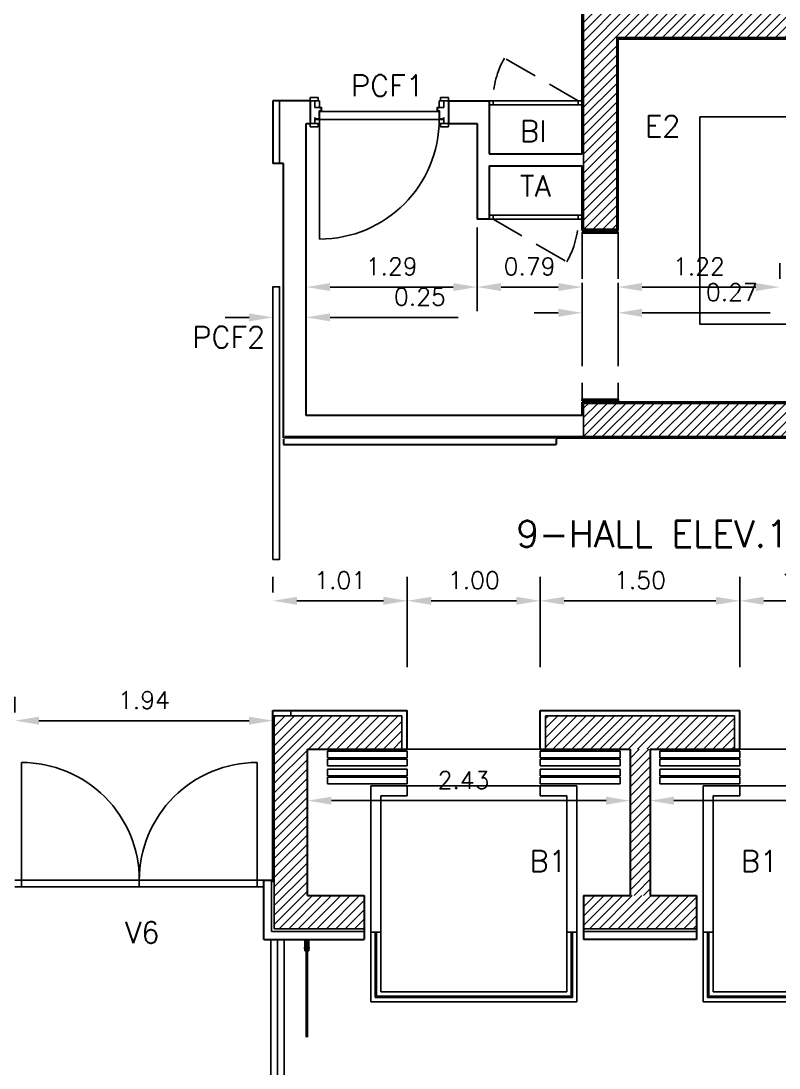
# Model space of a CAD drawing. Extents: x 19.8 to 90.6, y 5.5 to 74.
# Drawn here: x 71.85 to 77.55, y 50.92 to 58.79 of the extents above; entities that cross this region are included whole.
import ezdxf

# ---------------------------------------------------------------- set-up
doc = ezdxf.new("R2010")
doc.units = 0
doc.header["$MEASUREMENT"] = 0
for name, pattern in [('1st floor plan$0$Hidden', [0.375, 0.25, -0.125]), ('Default', [0]), ('Solid', [0])]:
    doc.linetypes.add(name, pattern=pattern)
doc.layers.get('DEFPOINTS').update_dxf_attribs({"linetype": 'Solid'})
for name, color, linetype in [('1st floor plan$0$1FIN', 15, 'Continuous'), ('1st floor plan$0$2FIN', 7, 'Continuous'), ('1st floor plan$0$ESTR', 92, 'Continuous'), ('1st floor plan$0$Hatch', 15, 'Continuous'), ('Dimensions (COTAS)', 212, 'Solid'), ('Text O', 212, 'Default'), ('VAO', 132, 'Default'), ('Xref_Plan', 7, 'Continuous')]:
    doc.layers.add(name, color=color, linetype=linetype)
doc.layers.add('1st floor plan$0$Partitions', color=7, linetype='Continuous', lineweight=30)
doc.styles.add('Simplex', font='SIMPLEX.SHX')
doc.dimstyles.get("Standard").update_dxf_attribs({"dimtxt": 0.13, "dimasz": 0.18, "dimexe": 0.18, "dimexo": 0.0625, "dimgap": 0.09, "dimtad": 1, "dimtih": 1, "dimtoh": 1, "dimzin": 0, "dimdsep": 46, "dimtxsty": 'Simplex', "dimcen": 0.09, "dimadec": 0, "dimazin": 0, "dimtfac": 1, "dimtofl": 0, "dimtmove": 0, "dimatfit": 3, "dimfxl": 1, "dimtolj": 1, "dimtzin": 0, "dimarcsym": 0})

# ---------------------------------------------------------------- blocks, each defined once
blk = doc.blocks.new('*D291')
at = {"layer": 'DEFPOINTS', "color": 0}
for p in [(77.2514, 54.4279), (78.2514, 54.4279), (78.2514, 54.4279)]:
    blk.add_point(p, dxfattribs=at)
at = {"layer": 'Dimensions (COTAS)', "color": 0, "lineweight": -2}
for p, q in [((77.2514, 54.4904), (77.2514, 54.6079)), ((78.2514, 54.4904), (78.2514, 54.6079)), ((77.4314, 54.4279), (78.0714, 54.4279))]:
    blk.add_line(p, q, dxfattribs=at)
at = {"layer": 'Dimensions (COTAS)', "color": 0}
for points in [[(77.4314, 54.4579), (77.4314, 54.3979), (77.2514, 54.4279)], [(78.0714, 54.4579), (78.0714, 54.3979), (78.2514, 54.4279)]]:
    blk.add_solid(points, dxfattribs=at)
at = {"layer": 'Dimensions (COTAS)', "color": 0, "insert": (77.7514, 54.5829), "char_height": 0.13, "attachment_point": 5, "style": 'Simplex'}
blk.add_mtext('\\A1;1.00', dxfattribs=at)
blk = doc.blocks.new('*D293')
at = {"layer": 'DEFPOINTS', "color": 0}
for p in [(75.7514, 54.4279), (77.2514, 54.4279), (77.2514, 54.4279)]:
    blk.add_point(p, dxfattribs=at)
at = {"layer": 'Dimensions (COTAS)', "color": 0, "lineweight": -2}
for p, q in [((75.7514, 54.4904), (75.7514, 54.6079)), ((77.2514, 54.4904), (77.2514, 54.6079)), ((75.9314, 54.4279), (77.0714, 54.4279))]:
    blk.add_line(p, q, dxfattribs=at)
at = {"layer": 'Dimensions (COTAS)', "color": 0}
for points in [[(75.9314, 54.4579), (75.9314, 54.3979), (75.7514, 54.4279)], [(77.0714, 54.4579), (77.0714, 54.3979), (77.2514, 54.4279)]]:
    blk.add_solid(points, dxfattribs=at)
at = {"layer": 'Dimensions (COTAS)', "color": 0, "insert": (76.5014, 54.5829), "char_height": 0.13, "attachment_point": 5, "style": 'Simplex'}
blk.add_mtext('\\A1;1.50', dxfattribs=at)
blk = doc.blocks.new('*D294')
at = {"layer": 'DEFPOINTS', "color": 0}
for p in [(78.9264, 52.9254), (76.5764, 52.7954), (78.9264, 52.7954)]:
    blk.add_point(p, dxfattribs=at)
at = {"layer": 'Dimensions (COTAS)', "color": 0, "lineweight": -2}
for p, q in [((76.5764, 52.8579), (76.5764, 53.1054)), ((78.9264, 52.8579), (78.9264, 53.1054)), ((76.7564, 52.9254), (78.7464, 52.9254))]:
    blk.add_line(p, q, dxfattribs=at)
at = {"layer": 'Dimensions (COTAS)', "color": 0}
for points in [[(76.7564, 52.9554), (76.7564, 52.8954), (76.5764, 52.9254)], [(78.7464, 52.9554), (78.7464, 52.8954), (78.9264, 52.9254)]]:
    blk.add_solid(points, dxfattribs=at)
at = {"layer": 'Dimensions (COTAS)', "color": 0, "insert": (77.7998, 53.0804), "char_height": 0.13, "attachment_point": 5, "style": 'Simplex'}
blk.add_mtext('\\A1;2.35', dxfattribs=at)
blk = doc.blocks.new('*D305')
at = {"layer": 'DEFPOINTS', "color": 0}
for p in [(71.8014, 53.5267), (71.8014, 53.5267), (73.7414, 53.5267)]:
    blk.add_point(p, dxfattribs=at)
at = {"layer": 'Dimensions (COTAS)', "color": 0, "lineweight": -2}
for p, q in [((71.8014, 53.5892), (71.8014, 53.7067)), ((73.5614, 53.5267), (71.9814, 53.5267)), ((73.7414, 53.4642), (73.7414, 53.3467))]:
    blk.add_line(p, q, dxfattribs=at)
at = {"layer": 'Dimensions (COTAS)', "color": 0}
for points in [[(71.9814, 53.5567), (71.9814, 53.4967), (71.8014, 53.5267)], [(73.5614, 53.5567), (73.5614, 53.4967), (73.7414, 53.5267)]]:
    blk.add_solid(points, dxfattribs=at)
at = {"layer": 'Dimensions (COTAS)', "color": 0, "insert": (72.7714, 53.6817), "char_height": 0.13, "attachment_point": 5, "style": 'Simplex'}
blk.add_mtext('\\A1;1.94', dxfattribs=at)
blk = doc.blocks.new('*D310')
at = {"layer": 'DEFPOINTS', "color": 0}
for p in [(73.7414, 54.4279), (74.7514, 54.4279), (74.7514, 54.4279)]:
    blk.add_point(p, dxfattribs=at)
at = {"layer": 'Dimensions (COTAS)', "color": 0, "lineweight": -2}
for p, q in [((73.7414, 54.4904), (73.7414, 54.6079)), ((74.7514, 54.4904), (74.7514, 54.6079)), ((73.9214, 54.4279), (74.5714, 54.4279))]:
    blk.add_line(p, q, dxfattribs=at)
at = {"layer": 'Dimensions (COTAS)', "color": 0}
for points in [[(73.9214, 54.4579), (73.9214, 54.3979), (73.7414, 54.4279)], [(74.5714, 54.4579), (74.5714, 54.3979), (74.7514, 54.4279)]]:
    blk.add_solid(points, dxfattribs=at)
at = {"layer": 'Dimensions (COTAS)', "color": 0, "insert": (74.2464, 54.5829), "char_height": 0.13, "attachment_point": 5, "style": 'Simplex'}
blk.add_mtext('\\A1;1.01', dxfattribs=at)
blk = doc.blocks.new('*D311')
at = {"layer": 'DEFPOINTS', "color": 0}
for p in [(76.4264, 52.9254), (74.0014, 52.7954), (76.4264, 52.7954)]:
    blk.add_point(p, dxfattribs=at)
at = {"layer": 'Dimensions (COTAS)', "color": 0, "lineweight": -2}
for p, q in [((74.0014, 52.8579), (74.0014, 53.1054)), ((76.4264, 52.8579), (76.4264, 53.1054)), ((74.1814, 52.9254), (76.2464, 52.9254))]:
    blk.add_line(p, q, dxfattribs=at)
at = {"layer": 'Dimensions (COTAS)', "color": 0}
for points in [[(74.1814, 52.9554), (74.1814, 52.8954), (74.0014, 52.9254)], [(76.2464, 52.9554), (76.2464, 52.8954), (76.4264, 52.9254)]]:
    blk.add_solid(points, dxfattribs=at)
at = {"layer": 'Dimensions (COTAS)', "color": 0, "insert": (75.1748, 53.0804), "char_height": 0.13, "attachment_point": 5, "style": 'Simplex'}
blk.add_mtext('\\A1;2.43', dxfattribs=at)
blk = doc.blocks.new('L')
at = {"color": 0}
blk.add_line((0, 0.15), (0, -0.5), dxfattribs=at)
blk = doc.blocks.new('*D312')
at = {"layer": 'DEFPOINTS', "color": 0}
for p in [(74.7514, 54.4279), (75.7514, 54.4279), (75.7514, 54.4279)]:
    blk.add_point(p, dxfattribs=at)
at = {"layer": 'Dimensions (COTAS)', "color": 0, "lineweight": -2}
for p, q in [((74.7514, 54.4904), (74.7514, 54.6079)), ((75.7514, 54.4904), (75.7514, 54.6079)), ((74.9314, 54.4279), (75.5714, 54.4279))]:
    blk.add_line(p, q, dxfattribs=at)
at = {"layer": 'Dimensions (COTAS)', "color": 0}
for points in [[(74.9314, 54.4579), (74.9314, 54.3979), (74.7514, 54.4279)], [(75.5714, 54.4579), (75.5714, 54.3979), (75.7514, 54.4279)]]:
    blk.add_solid(points, dxfattribs=at)
at = {"layer": 'Dimensions (COTAS)', "color": 0, "insert": (75.2514, 54.5829), "char_height": 0.13, "attachment_point": 5, "style": 'Simplex'}
blk.add_mtext('\\A1;1.00', dxfattribs=at)
blk = doc.blocks.new('*D362')
at = {"layer": 'DEFPOINTS', "color": 0}
for p in [(76.3364, 56.7865), (77.5514, 56.7865), (77.5514, 56.7865)]:
    blk.add_point(p, dxfattribs=at)
at = {"layer": 'Dimensions (COTAS)', "color": 0, "lineweight": -2}
for p, q in [((76.3364, 56.849), (76.3364, 56.9665)), ((77.5514, 56.849), (77.5514, 56.9665)), ((76.5164, 56.7865), (77.3714, 56.7865))]:
    blk.add_line(p, q, dxfattribs=at)
at = {"layer": 'Dimensions (COTAS)', "color": 0}
for points in [[(76.5164, 56.8165), (76.5164, 56.7565), (76.3364, 56.7865)], [(77.3714, 56.8165), (77.3714, 56.7565), (77.5514, 56.7865)]]:
    blk.add_solid(points, dxfattribs=at)
at = {"layer": 'Dimensions (COTAS)', "color": 0, "insert": (76.9439, 56.9415), "char_height": 0.13, "attachment_point": 5, "style": 'Simplex'}
blk.add_mtext('\\A1;1.22', dxfattribs=at)
blk = doc.blocks.new('*D364')
at = {"layer": 'DEFPOINTS', "color": 0}
for p in [(73.7414, 56.7891), (73.9914, 56.7865), (73.9914, 56.5586)]:
    blk.add_point(p, dxfattribs=at)
at = {"layer": 'Dimensions (COTAS)', "color": 0, "lineweight": -2}
for p, q in [((73.7414, 56.7266), (73.7414, 56.3786)), ((73.9914, 56.724), (73.9914, 56.3786)), ((73.5614, 56.5586), (73.3814, 56.5586)), ((74.1714, 56.5586), (75.1345, 56.5586))]:
    blk.add_line(p, q, dxfattribs=at)
at = {"layer": 'Dimensions (COTAS)', "color": 0}
for points in [[(73.5614, 56.5886), (73.5614, 56.5286), (73.7414, 56.5586)], [(74.1714, 56.5886), (74.1714, 56.5286), (73.9914, 56.5586)]]:
    blk.add_solid(points, dxfattribs=at)
at = {"layer": 'Dimensions (COTAS)', "color": 0, "insert": (74.8464, 56.7136), "char_height": 0.13, "attachment_point": 5, "style": 'Simplex'}
blk.add_mtext('\\A1;0.25', dxfattribs=at)
blk = doc.blocks.new('PCF90-17')
at = {"color": 0}
for p, q in [((0, 0.0019), (0, 0.9)), ((-0.01, 0.055), (-0.07, 0.055)), ((-0.07, 0.03), (-0.07, 0.055)), ((-0.07, 0.03), (-0.01, 0.03)), ((-0.035, 0.03), (-0.035, 0)), ((-0.001, 0), (-0.034, 0)), ((-0.01, 0.03), (-0.01, 0.055)), ((0, 0.03), (-0.01, 0.03)), ((0, 0.03), (0, 0)), ((0, 0), (0.9, 0)), ((0, 0), (0, -0.059)), ((0.9, 0.03), (0.91, 0.03)), ((0.9, 0.03), (0.9, 0)), ((0.9, 0), (0.9, -0.059)), ((0.901, 0), (0.934, 0)), ((0.91, 0.03), (0.91, 0.055)), ((0.91, 0.055), (0.97, 0.055)), ((0.97, 0.03), (0.91, 0.03)), ((0.935, 0.03), (0.935, 0)), ((0.97, 0.03), (0.97, 0.055)), ((-0.035, -0.001), (-0.035, -0.015)), ((-0.032, -0.004), (-0.032, -0.015)), ((-0.004, -0.003), (-0.031, -0.003)), ((-0.003, -0.004), (-0.003, -0.062)), ((0.011, -0.063), (-0.002, -0.063)), ((0.014, -0.06), (0.001, -0.06)), ((0.012, -0.064), (0.012, -0.086)), ((0.886, -0.06), (0.014, -0.06)), ((0.015, -0.061), (0.015, -0.089)), ((0.885, -0.061), (0.885, -0.089)), ((0.886, -0.06), (0.899, -0.06)), ((0.888, -0.064), (0.888, -0.086)), ((0.889, -0.063), (0.902, -0.063)), ((0.903, -0.004), (0.903, -0.062)), ((0.904, -0.003), (0.931, -0.003)), ((0.932, -0.004), (0.932, -0.015)), ((0.935, -0.001), (0.935, -0.015)), ((-0.07, -0.14), (-0.07, -0.165)), ((-0.07, -0.14), (-0.01, -0.14)), ((-0.035, -0.09), (0, -0.09)), ((-0.035, -0.09), (-0.035, -0.14)), ((-0.01, -0.14), (-0.01, -0.165)), ((0, -0.14), (-0.01, -0.14)), ((0.011, -0.087), (0, -0.087)), ((0.014, -0.09), (0, -0.09)), ((0, -0.09), (0, -0.14)), ((0.886, -0.09), (0.9, -0.09)), ((0.889, -0.087), (0.9, -0.087)), ((0.9, -0.09), (0.9, -0.14)), ((0.935, -0.09), (0.9, -0.09)), ((0.9, -0.14), (0.91, -0.14)), ((0.97, -0.14), (0.91, -0.14)), ((0.91, -0.14), (0.91, -0.165)), ((0.935, -0.09), (0.935, -0.14)), ((0.97, -0.14), (0.97, -0.165)), ((-0.01, -0.165), (-0.07, -0.165)), ((0.91, -0.165), (0.97, -0.165))]:
    blk.add_line(p, q, dxfattribs=at)
at = {"color": 0, "linetype": 'Default'}
for points in [[(0, -0.001, 0), (0, -0.0007, 0), (-0.0002, -0.0004, 0), (-0.0004, -0.0002, 0), (-0.0007, 0, 0), (-0.001, 0, 0)], [(0.901, 0, 0), (0.9007, 0, 0), (0.9004, -0.0002, 0), (0.9002, -0.0004, 0), (0.9, -0.0007, 0), (0.9, -0.001, 0)], [(-0.034, 0, 0), (-0.0343, 0, 0), (-0.0346, -0.0002, 0), (-0.0348, -0.0004, 0), (-0.035, -0.0007, 0), (-0.035, -0.001, 0)], [(-0.031, -0.003, 0), (-0.0313, -0.003, 0), (-0.0316, -0.0032, 0), (-0.0318, -0.0034, 0), (-0.032, -0.0037, 0), (-0.032, -0.004, 0)], [(-0.003, -0.004, 0), (-0.003, -0.0037, 0), (-0.0032, -0.0034, 0), (-0.0034, -0.0032, 0), (-0.0037, -0.003, 0), (-0.004, -0.003, 0)], [(-0.003, -0.062, 0), (-0.003, -0.0623, 0), (-0.0028, -0.0626, 0), (-0.0026, -0.0628, 0), (-0.0023, -0.063, 0), (-0.002, -0.063, 0)], [(0, -0.059, 0), (0, -0.0593, 0), (0.0002, -0.0596, 0), (0.0004, -0.0598, 0), (0.0007, -0.06, 0), (0.001, -0.06, 0)], [(0.012, -0.064, 0), (0.012, -0.0637, 0), (0.0118, -0.0634, 0), (0.0116, -0.0632, 0), (0.0113, -0.063, 0), (0.011, -0.063, 0)], [(0.015, -0.061, 0), (0.015, -0.0607, 0), (0.0148, -0.0604, 0), (0.0146, -0.0602, 0), (0.0143, -0.06, 0), (0.014, -0.06, 0)], [(0.886, -0.06, 0), (0.8857, -0.06, 0), (0.8854, -0.0602, 0), (0.8852, -0.0604, 0), (0.885, -0.0607, 0), (0.885, -0.061, 0)], [(0.889, -0.063, 0), (0.8887, -0.063, 0), (0.8884, -0.0632, 0), (0.8882, -0.0634, 0), (0.888, -0.0637, 0), (0.888, -0.064, 0)], [(0.899, -0.06, 0), (0.8993, -0.06, 0), (0.8996, -0.0598, 0), (0.8998, -0.0596, 0), (0.9, -0.0593, 0), (0.9, -0.059, 0)], [(0.902, -0.063, 0), (0.9023, -0.063, 0), (0.9026, -0.0628, 0), (0.9028, -0.0626, 0), (0.903, -0.0623, 0), (0.903, -0.062, 0)], [(0.904, -0.003, 0), (0.9037, -0.003, 0), (0.9034, -0.0032, 0), (0.9032, -0.0034, 0), (0.903, -0.0037, 0), (0.903, -0.004, 0)], [(0.932, -0.004, 0), (0.932, -0.0037, 0), (0.9318, -0.0034, 0), (0.9316, -0.0032, 0), (0.9313, -0.003, 0), (0.931, -0.003, 0)], [(0.935, -0.001, 0), (0.935, -0.0007, 0), (0.9348, -0.0004, 0), (0.9346, -0.0002, 0), (0.9343, 0, 0), (0.934, 0, 0)], [(0.011, -0.087, 0), (0.0113, -0.087, 0), (0.0116, -0.0868, 0), (0.0118, -0.0866, 0), (0.012, -0.0863, 0), (0.012, -0.086, 0)], [(0.014, -0.09, 0), (0.0143, -0.09, 0), (0.0146, -0.0898, 0), (0.0148, -0.0896, 0), (0.015, -0.0893, 0), (0.015, -0.089, 0)], [(0.014, -0.09, 0), (0.0143, -0.09, 0), (0.0146, -0.0898, 0), (0.0148, -0.0896, 0), (0.015, -0.0893, 0), (0.015, -0.089, 0)], [(0.885, -0.089, 0), (0.885, -0.0893, 0), (0.8852, -0.0896, 0), (0.8854, -0.0898, 0), (0.8857, -0.09, 0), (0.886, -0.09, 0)], [(0.885, -0.089, 0), (0.885, -0.0893, 0), (0.8852, -0.0896, 0), (0.8854, -0.0898, 0), (0.8857, -0.09, 0), (0.886, -0.09, 0)], [(0.888, -0.086, 0), (0.888, -0.0863, 0), (0.8882, -0.0866, 0), (0.8884, -0.0868, 0), (0.8887, -0.087, 0), (0.889, -0.087, 0)]]:
    blk.add_polyline3d(points, dxfattribs=at)
at = {"color": 0}
blk.add_arc((0, 0), 0.9, 360, 90, dxfattribs=at)
blk = doc.blocks.new('*D365')
at = {"layer": 'DEFPOINTS', "color": 0}
for p in [(75.2764, 57.2971), (73.9914, 56.7865), (75.2764, 56.7865)]:
    blk.add_point(p, dxfattribs=at)
at = {"layer": 'Dimensions (COTAS)', "color": 0, "lineweight": -2}
for p, q in [((75.2764, 57.2346), (75.2764, 56.6065)), ((73.9914, 56.849), (73.9914, 56.9665)), ((74.1714, 56.7865), (75.0964, 56.7865))]:
    blk.add_line(p, q, dxfattribs=at)
at = {"layer": 'Dimensions (COTAS)', "color": 0}
for points in [[(74.1714, 56.8165), (74.1714, 56.7565), (73.9914, 56.7865)], [(75.0964, 56.8165), (75.0964, 56.7565), (75.2764, 56.7865)]]:
    blk.add_solid(points, dxfattribs=at)
at = {"layer": 'Dimensions (COTAS)', "color": 0, "insert": (74.6339, 56.9415), "char_height": 0.13, "attachment_point": 5, "style": 'Simplex'}
blk.add_mtext('\\A1;1.29', dxfattribs=at)
blk = doc.blocks.new('*D366')
at = {"layer": 'DEFPOINTS', "color": 0}
for p in [(75.2764, 57.2971), (76.0664, 56.7865), (76.0664, 56.7865)]:
    blk.add_point(p, dxfattribs=at)
at = {"layer": 'Dimensions (COTAS)', "color": 0, "lineweight": -2}
for p, q in [((75.2764, 57.2346), (75.2764, 56.6065)), ((76.0664, 56.849), (76.0664, 56.9665)), ((75.4564, 56.7865), (75.8864, 56.7865))]:
    blk.add_line(p, q, dxfattribs=at)
at = {"layer": 'Dimensions (COTAS)', "color": 0}
for points in [[(75.4564, 56.8165), (75.4564, 56.7565), (75.2764, 56.7865)], [(75.8864, 56.8165), (75.8864, 56.7565), (76.0664, 56.7865)]]:
    blk.add_solid(points, dxfattribs=at)
at = {"layer": 'Dimensions (COTAS)', "color": 0, "insert": (75.6714, 56.9415), "char_height": 0.13, "attachment_point": 5, "style": 'Simplex'}
blk.add_mtext('\\A1;0.79', dxfattribs=at)
blk = doc.blocks.new('*D367')
at = {"layer": 'DEFPOINTS', "color": 0}
for p in [(76.0664, 56.7865), (76.3364, 56.7865), (76.3364, 56.5928)]:
    blk.add_point(p, dxfattribs=at)
at = {"layer": 'Dimensions (COTAS)', "color": 0, "lineweight": -2}
for p, q in [((76.0664, 56.724), (76.0664, 56.4128)), ((76.3364, 56.724), (76.3364, 56.4128)), ((75.8864, 56.5928), (75.7064, 56.5928)), ((76.5164, 56.5928), (77.4795, 56.5928))]:
    blk.add_line(p, q, dxfattribs=at)
at = {"layer": 'Dimensions (COTAS)', "color": 0}
for points in [[(75.8864, 56.6228), (75.8864, 56.5628), (76.0664, 56.5928)], [(76.5164, 56.6228), (76.5164, 56.5628), (76.3364, 56.5928)]]:
    blk.add_solid(points, dxfattribs=at)
at = {"layer": 'Dimensions (COTAS)', "color": 0, "insert": (77.1914, 56.7478), "char_height": 0.13, "attachment_point": 5, "style": 'Simplex'}
blk.add_mtext('\\A1;0.27', dxfattribs=at)
blk = doc.blocks.new('*X446')
at = {"color": 0}
for p, q in [((54.0546, -5.9809), (54.1529, -5.9809)), ((54.0046, -6.0309), (54.2029, -6.0309)), ((53.9046, -6.1309), (54.1168, -6.1309)), ((53.9546, -6.0809), (54.1668, -6.0809)), ((53.8546, -6.1809), (54.0668, -6.1809)), ((53.7546, -6.2809), (53.9668, -6.2809)), ((53.8046, -6.2309), (54.0168, -6.2309)), ((53.7046, -6.3309), (53.9168, -6.3309)), ((53.6046, -6.4309), (53.8168, -6.4309)), ((53.6546, -6.3809), (53.8668, -6.3809)), ((53.5046, -6.5309), (53.7168, -6.5309)), ((53.5546, -6.4809), (53.7668, -6.4809)), ((53.4546, -6.5809), (53.6668, -6.5809)), ((53.3546, -6.6809), (53.5668, -6.6809)), ((53.4046, -6.6309), (53.6168, -6.6309)), ((53.3473, -6.7309), (53.3825, -6.7309)), ((53.3825, -6.7309), (53.5168, -6.7309)), ((53.3973, -6.7809), (53.4325, -6.7809)), ((53.4325, -6.7809), (53.4668, -6.7809))]:
    blk.add_line(p, q, dxfattribs=at)
blk = doc.blocks.new('*X422')
at = {"color": 0, "linetype": 'ByBlock'}
for p, q in [((-6.6894, 6.3214), (-6.2538, 6.757)), ((-6.6894, 6.3921), (-6.3245, 6.757)), ((-6.6894, 6.4628), (-6.3952, 6.757)), ((-6.6894, 6.5335), (-6.4659, 6.757)), ((-6.6894, 6.6042), (-6.5366, 6.757)), ((-6.6894, 6.6749), (-6.6073, 6.757)), ((-6.6894, 6.7456), (-6.678, 6.757)), ((-6.4331, 6.507), (-6.1831, 6.757)), ((-6.3623, 6.507), (-6.1123, 6.757)), ((-6.2916, 6.507), (-6.0416, 6.757)), ((-6.2209, 6.507), (-5.9709, 6.757)), ((-6.1502, 6.507), (-5.9002, 6.757)), ((-6.0795, 6.507), (-5.8295, 6.757)), ((-6.0088, 6.507), (-5.7588, 6.757)), ((-5.9381, 6.507), (-5.7294, 6.7157)), ((-4.6494, 6.5229), (-4.4153, 6.757)), ((-4.6494, 6.5936), (-4.486, 6.757)), ((-4.6494, 6.6643), (-4.5567, 6.757)), ((-4.6494, 6.735), (-4.6274, 6.757)), ((-4.5946, 6.507), (-4.3446, 6.757)), ((-4.5239, 6.507), (-4.2739, 6.757)), ((-4.4532, 6.507), (-4.2032, 6.757)), ((-4.3824, 6.507), (-4.1324, 6.757)), ((-4.3117, 6.507), (-4.0617, 6.757)), ((-4.241, 6.507), (-3.991, 6.757)), ((-4.1703, 6.507), (-3.9203, 6.757)), ((-4.0996, 6.507), (-3.8496, 6.757)), ((-4.0289, 6.507), (-3.7789, 6.757)), ((-3.9582, 6.507), (-3.7082, 6.757)), ((-3.8875, 6.507), (-3.6375, 6.757)), ((-3.8168, 6.507), (-3.5668, 6.757)), ((-3.7461, 6.507), (-3.4961, 6.757)), ((-3.6753, 6.507), (-3.4253, 6.757)), ((-3.6046, 6.507), (-3.3546, 6.757)), ((-3.5339, 6.507), (-3.2839, 6.757)), ((-3.4632, 6.507), (-3.2294, 6.7408)), ((-5.8674, 6.507), (-5.7294, 6.645)), ((-3.3925, 6.507), (-3.2294, 6.6701)), ((-5.7967, 6.507), (-5.7294, 6.5743)), ((-3.3218, 6.507), (-3.2294, 6.5994)), ((-6.6894, 6.2507), (-6.4394, 6.5007)), ((-3.2511, 6.507), (-3.2294, 6.5287)), ((-6.6894, 6.1799), (-6.4394, 6.4299)), ((-6.6894, 6.1092), (-6.4394, 6.3592)), ((-6.6894, 6.0385), (-6.4394, 6.2885)), ((-6.6894, 5.9678), (-6.4394, 6.2178)), ((-6.6894, 5.8971), (-6.4394, 6.1471)), ((-6.6894, 5.8264), (-6.4394, 6.0764)), ((-6.6894, 5.7557), (-6.4394, 6.0057)), ((-6.6894, 5.685), (-6.4394, 5.935)), ((-6.6894, 5.6143), (-6.4394, 5.8643)), ((-6.6894, 5.5435), (-6.4394, 5.7935)), ((-6.6894, 5.4728), (-6.4394, 5.7228)), ((-6.6894, 5.4021), (-6.4394, 5.6521)), ((-6.6894, 5.3314), (-6.4394, 5.5814)), ((-6.6894, 5.2607), (-6.4394, 5.5107)), ((-6.6894, 5.19), (-6.4394, 5.44)), ((-6.6517, 5.157), (-6.4017, 5.407)), ((-6.581, 5.157), (-6.331, 5.407)), ((-6.5103, 5.157), (-6.2603, 5.407)), ((-6.4396, 5.157), (-6.1896, 5.407)), ((-6.3688, 5.157), (-6.1188, 5.407)), ((-6.2981, 5.157), (-6.0481, 5.407)), ((-6.2274, 5.157), (-6.0144, 5.37)), ((-4.3644, 5.3937), (-4.3511, 5.407)), ((-4.3644, 5.323), (-4.2804, 5.407)), ((-4.3644, 5.2522), (-4.2097, 5.407)), ((-4.3644, 5.1815), (-4.1389, 5.407)), ((-4.3182, 5.157), (-4.0682, 5.407)), ((-4.2475, 5.157), (-3.9975, 5.407)), ((-4.1768, 5.157), (-3.9268, 5.407)), ((-4.1061, 5.157), (-3.8561, 5.407)), ((-4.0354, 5.157), (-3.7854, 5.407)), ((-3.9647, 5.157), (-3.7147, 5.407)), ((-3.894, 5.157), (-3.644, 5.407)), ((-3.8233, 5.157), (-3.5733, 5.407)), ((-3.7525, 5.157), (-3.5144, 5.3951)), ((-6.1567, 5.157), (-6.0144, 5.2993)), ((-3.6818, 5.157), (-3.5144, 5.3244)), ((-6.086, 5.157), (-6.0144, 5.2286)), ((-3.6111, 5.157), (-3.5144, 5.2537)), ((-6.0153, 5.157), (-6.0144, 5.1579)), ((-3.5404, 5.157), (-3.5144, 5.183))]:
    blk.add_line(p, q, dxfattribs=at)
blk = doc.blocks.new('*X414')
at = {"color": 0, "linetype": 'ByBlock'}
for p, q in [((-4.3644, 11.6162), (-3.8736, 12.107)), ((-4.3644, 11.6869), (-3.9443, 12.107)), ((-4.3644, 11.7576), (-4.015, 12.107)), ((-4.3644, 11.8283), (-4.0857, 12.107)), ((-4.3644, 11.8991), (-4.1565, 12.107)), ((-4.3644, 11.9698), (-4.2272, 12.107)), ((-4.3644, 12.0405), (-4.2979, 12.107)), ((-4.0529, 11.857), (-3.8029, 12.107)), ((-3.9822, 11.857), (-3.7322, 12.107)), ((-3.9115, 11.857), (-3.6615, 12.107)), ((-3.8408, 11.857), (-3.5908, 12.107)), ((-3.7701, 11.857), (-3.5201, 12.107)), ((-3.6993, 11.857), (-3.4493, 12.107)), ((-3.6286, 11.857), (-3.3786, 12.107)), ((-3.5579, 11.857), (-3.3079, 12.107)), ((-3.4872, 11.857), (-3.2372, 12.107)), ((-3.4165, 11.857), (-3.1665, 12.107)), ((-3.3458, 11.857), (-3.0958, 12.107)), ((-3.2751, 11.857), (-3.0251, 12.107)), ((-3.2044, 11.857), (-2.9544, 12.107)), ((-3.1337, 11.857), (-2.8837, 12.107)), ((-3.063, 11.857), (-2.813, 12.107)), ((-2.9922, 11.857), (-2.7422, 12.107)), ((-2.9215, 11.857), (-2.6715, 12.107)), ((-2.8508, 11.857), (-2.6008, 12.107)), ((-2.7801, 11.857), (-2.5301, 12.107)), ((-2.7094, 11.857), (-2.4594, 12.107)), ((-2.6387, 11.857), (-2.3887, 12.107)), ((-2.568, 11.857), (-2.318, 12.107)), ((-2.4973, 11.857), (-2.2473, 12.107)), ((-2.4266, 11.857), (-2.1766, 12.107)), ((-2.3558, 11.857), (-2.1058, 12.107)), ((-2.2851, 11.857), (-2.0351, 12.107)), ((-2.2144, 11.857), (-1.9644, 12.107)), ((-2.1437, 11.857), (-1.8937, 12.107)), ((-2.073, 11.857), (-1.823, 12.107)), ((-2.0023, 11.857), (-1.7523, 12.107)), ((-1.9316, 11.857), (-1.6816, 12.107)), ((-1.8609, 11.857), (-1.6109, 12.107)), ((-1.7902, 11.857), (-1.5402, 12.107)), ((-1.7195, 11.857), (-1.4695, 12.107)), ((-1.6487, 11.857), (-1.3987, 12.107)), ((-1.578, 11.857), (-1.328, 12.107)), ((-1.5073, 11.857), (-1.2573, 12.107)), ((-1.4366, 11.857), (-1.1866, 12.107)), ((-1.3659, 11.857), (-1.1159, 12.107)), ((-1.2952, 11.857), (-1.0452, 12.107)), ((-1.2245, 11.857), (-0.9745, 12.107)), ((-1.1538, 11.857), (-0.9038, 12.107)), ((-1.0831, 11.857), (-0.8331, 12.107)), ((-1.0123, 11.857), (-0.7623, 12.107)), ((-0.9416, 11.857), (-0.6916, 12.107)), ((-0.8709, 11.857), (-0.6209, 12.107)), ((-0.8002, 11.857), (-0.5502, 12.107)), ((-0.7295, 11.857), (-0.4795, 12.107)), ((-0.6588, 11.857), (-0.4088, 12.107)), ((-0.5881, 11.857), (-0.3381, 12.107)), ((-0.5174, 11.857), (-0.2674, 12.107)), ((-0.4467, 11.857), (-0.1967, 12.107)), ((-0.3759, 11.857), (-0.1259, 12.107)), ((-0.3052, 11.857), (-0.0552, 12.107)), ((-0.2345, 11.857), (0.0155, 12.107)), ((-0.1638, 11.857), (0.0862, 12.107)), ((-0.0931, 11.857), (0.1569, 12.107)), ((-0.0224, 11.857), (0.2276, 12.107)), ((0.0483, 11.857), (0.2983, 12.107)), ((0.119, 11.857), (0.369, 12.107)), ((0.1897, 11.857), (0.4397, 12.107)), ((0.2604, 11.857), (0.5104, 12.107)), ((0.3312, 11.857), (0.5812, 12.107)), ((0.4019, 11.857), (0.6519, 12.107)), ((0.4726, 11.857), (0.7226, 12.107)), ((0.5433, 11.857), (0.7933, 12.107)), ((0.614, 11.857), (0.864, 12.107)), ((0.6847, 11.857), (0.9347, 12.107)), ((0.7554, 11.857), (1.0054, 12.107)), ((0.8261, 11.857), (1.0761, 12.107)), ((0.8968, 11.857), (1.1356, 12.0958)), ((0.9676, 11.857), (1.1356, 12.025)), ((1.0383, 11.857), (1.1356, 11.9543)), ((1.109, 11.857), (1.1356, 11.8836)), ((-4.3644, 11.5455), (-4.1144, 11.7955)), ((-4.3644, 11.4748), (-4.1144, 11.7248)), ((-4.3644, 11.4041), (-4.1144, 11.6541)), ((-4.3644, 11.3334), (-4.1144, 11.5834)), ((-4.3644, 11.2627), (-4.1144, 11.5127)), ((-4.3644, 11.1919), (-4.1144, 11.4419)), ((-4.3644, 11.1212), (-4.1144, 11.3712)), ((-4.3644, 11.0505), (-4.1144, 11.3005)), ((-4.3644, 10.9798), (-4.1144, 11.2298)), ((-4.3644, 10.9091), (-4.1144, 11.1591)), ((-4.3644, 10.8384), (-4.1144, 11.0884)), ((-4.3644, 10.7677), (-4.1144, 11.0177)), ((-4.3644, 10.697), (-4.1144, 10.947)), ((-4.3644, 10.6263), (-4.1144, 10.8763)), ((-4.3644, 10.5555), (-4.1144, 10.8055)), ((-4.3644, 10.4848), (-4.1144, 10.7348)), ((-4.3615, 10.417), (-4.1144, 10.6641)), ((-4.2908, 10.417), (-4.1144, 10.5934)), ((-4.2201, 10.417), (-4.1144, 10.5227)), ((-4.1494, 10.417), (-4.1144, 10.452))]:
    blk.add_line(p, q, dxfattribs=at)
blk = doc.blocks.new('*X412')
at = {"color": 0, "linetype": 'ByBlock'}
for p, q in [((-4.3644, 8.8585), (-4.1159, 9.107)), ((-4.3644, 8.9292), (-4.1866, 9.107)), ((-4.3644, 8.9999), (-4.2573, 9.107)), ((-4.3644, 9.0706), (-4.328, 9.107)), ((-4.2952, 8.857), (-4.0452, 9.107)), ((-4.2245, 8.857), (-3.9745, 9.107)), ((-4.1538, 8.857), (-3.9038, 9.107)), ((-4.0831, 8.857), (-3.8331, 9.107)), ((-4.0123, 8.857), (-3.7623, 9.107)), ((-3.9416, 8.857), (-3.6916, 9.107)), ((-3.8709, 8.857), (-3.6209, 9.107)), ((-3.8002, 8.857), (-3.5502, 9.107)), ((-3.7295, 8.857), (-3.4795, 9.107)), ((-3.6588, 8.857), (-3.4088, 9.107)), ((-3.5881, 8.857), (-3.3381, 9.107)), ((-3.5174, 8.857), (-3.2674, 9.107)), ((-3.4467, 8.857), (-3.1967, 9.107)), ((-3.3759, 8.857), (-3.126, 9.107)), ((-3.3052, 8.857), (-3.0552, 9.107)), ((-3.2345, 8.857), (-2.9845, 9.107)), ((-3.1638, 8.857), (-2.9138, 9.107)), ((-3.0931, 8.857), (-2.8431, 9.107)), ((-3.0224, 8.857), (-2.7724, 9.107)), ((-2.9517, 8.857), (-2.7017, 9.107)), ((-2.881, 8.857), (-2.631, 9.107)), ((-2.8103, 8.857), (-2.5603, 9.107)), ((-2.7396, 8.857), (-2.4896, 9.107)), ((-2.6688, 8.857), (-2.4188, 9.107)), ((-2.5981, 8.857), (-2.3481, 9.107)), ((-2.5274, 8.857), (-2.2774, 9.107)), ((-2.4567, 8.857), (-2.2067, 9.107)), ((-2.386, 8.857), (-2.136, 9.107)), ((-2.3153, 8.857), (-2.0653, 9.107)), ((-2.2446, 8.857), (-1.9946, 9.107)), ((-2.1739, 8.857), (-1.9239, 9.107)), ((-2.1032, 8.857), (-1.8532, 9.107)), ((-2.0324, 8.857), (-1.7824, 9.107)), ((-1.9617, 8.857), (-1.7117, 9.107)), ((-1.891, 8.857), (-1.641, 9.107)), ((-1.8203, 8.857), (-1.5703, 9.107)), ((-1.7496, 8.857), (-1.5144, 9.0922)), ((-1.6789, 8.857), (-1.5144, 9.0215)), ((-1.6082, 8.857), (-1.5144, 8.9508)), ((-1.5375, 8.857), (-1.5144, 8.8801))]:
    blk.add_line(p, q, dxfattribs=at)
blk = doc.blocks.new('1st floor plan')
at = {"layer": '1st floor plan$0$1FIN', "linetype": '1st floor plan$0$Hidden'}
for p, q in [((76.0364, 58.1871), (75.4821, 58.5071)), ((75.3964, 57.2971), (75.9506, 56.9771)), ((76.0664, 57.1921), (76.0664, 55.9421)), ((76.3364, 57.1921), (76.3364, 55.9421))]:
    blk.add_line(p, q, dxfattribs=at)
at = {"layer": '1st floor plan$0$1FIN'}
for p, q in [((76.3364, 57.2121), (76.0664, 57.2121)), ((76.3364, 57.2021), (76.0664, 57.2021)), ((76.3364, 55.9321), (76.0664, 55.9321)), ((76.3364, 55.9221), (76.0664, 55.9221)), ((74.1514, 53.2471), (74.1514, 53.2971)), ((74.1514, 53.2971), (74.7514, 53.2971)), ((74.7514, 53.2971), (74.7514, 53.2471)), ((75.7514, 53.2971), (75.7514, 53.2471)), ((76.3514, 53.2971), (75.7514, 53.2971)), ((76.3514, 53.2471), (76.3514, 53.2971)), ((76.6514, 53.2471), (76.6514, 53.2971)), ((76.6514, 53.2971), (77.2514, 53.2971)), ((77.2514, 53.2971), (77.2514, 53.2471)), ((74.7514, 53.2471), (74.1514, 53.2471)), ((74.1514, 53.1871), (74.1514, 53.2371)), ((74.1514, 53.2371), (74.7514, 53.2371)), ((74.7514, 53.2371), (74.7514, 53.1871)), ((75.7514, 53.2471), (76.3514, 53.2471)), ((75.7514, 53.2371), (75.7514, 53.1871)), ((76.3514, 53.2371), (75.7514, 53.2371)), ((76.3514, 53.1871), (76.3514, 53.2371)), ((77.2514, 53.2471), (76.6514, 53.2471)), ((76.6514, 53.2371), (77.2514, 53.2371)), ((76.6514, 53.1871), (76.6514, 53.2371)), ((77.2514, 53.2371), (77.2514, 53.1871)), ((74.7514, 53.1871), (74.1514, 53.1871)), ((74.1514, 53.1121), (74.1514, 53.1621)), ((74.1514, 53.1621), (74.7514, 53.1621)), ((74.7514, 53.1621), (74.7514, 53.1121)), ((75.7514, 53.1871), (76.3514, 53.1871)), ((75.7514, 53.1621), (75.7514, 53.1121)), ((76.3514, 53.1621), (75.7514, 53.1621)), ((76.3514, 53.1121), (76.3514, 53.1621)), ((77.2514, 53.1871), (76.6514, 53.1871)), ((76.6514, 53.1621), (77.2514, 53.1621)), ((76.6514, 53.1121), (76.6514, 53.1621)), ((77.2514, 53.1621), (77.2514, 53.1121)), ((74.7514, 53.1121), (74.1514, 53.1121)), ((74.1514, 53.0521), (74.1514, 53.1021)), ((74.1514, 53.1021), (74.7514, 53.1021)), ((74.7514, 53.1021), (74.7514, 53.0521)), ((75.7514, 53.1121), (76.3514, 53.1121)), ((75.7514, 53.1021), (75.7514, 53.0521)), ((76.3514, 53.1021), (75.7514, 53.1021)), ((76.3514, 53.0521), (76.3514, 53.1021)), ((77.2514, 53.1121), (76.6514, 53.1121)), ((76.6514, 53.1021), (77.2514, 53.1021)), ((76.6514, 53.0521), (76.6514, 53.1021)), ((77.2514, 53.1021), (77.2514, 53.0521)), ((74.7514, 53.0521), (74.1514, 53.0521)), ((75.7514, 53.0521), (76.3514, 53.0521)), ((77.2514, 53.0521), (76.6514, 53.0521)), ((74.5089, 51.4446), (74.5089, 51.9371)), ((74.5189, 51.4546), (74.5189, 51.9371)), ((75.9839, 51.9371), (75.9839, 51.4546)), ((75.9939, 51.9371), (75.9939, 51.4446)), ((77.0089, 51.4446), (77.0089, 51.9371)), ((77.0189, 51.4546), (77.0189, 51.9371)), ((75.9939, 51.4446), (74.5089, 51.4446)), ((75.9839, 51.4546), (74.5189, 51.4546)), ((78.4939, 51.4446), (77.0089, 51.4446)), ((78.4839, 51.4546), (77.0189, 51.4546))]:
    blk.add_line(p, q, dxfattribs=at)
at = {"layer": '1st floor plan$0$1FIN', "linetype": '1st floor plan$0$Hidden'}
for centre, start, end in [((76.0364, 58.1871), 150, 180), ((75.3964, 57.2971), 330, 360)]:
    blk.add_arc(centre, 0.64, start, end, dxfattribs=at)
at = {"layer": '1st floor plan$0$2FIN'}
for p, q in [((73.7914, 58.1871), (73.7914, 57.7258)), ((76.0664, 58.1871), (75.3664, 58.1871)), ((75.3964, 58.1571), (75.3964, 58.1871)), ((76.0364, 58.1571), (76.0364, 58.1871)), ((76.0364, 58.1871), (76.0364, 58.1571)), ((76.0664, 58.1571), (75.3664, 58.1571)), ((75.3664, 57.3271), (76.0664, 57.3271)), ((75.3964, 57.3271), (75.3964, 57.2971)), ((76.0364, 57.2971), (76.0364, 57.3271)), ((75.3664, 57.2971), (76.0664, 57.2971)), ((76.0764, 55.6621), (73.8314, 55.6621)), ((73.8214, 55.6521), (75.8714, 55.6521)), ((73.7514, 53.5621), (73.7414, 53.5621)), ((73.8764, 53.5621), (73.8764, 53.6021)), ((74.7514, 53.3121), (75.7514, 53.3121)), ((78.2514, 53.3121), (77.2514, 53.3121)), ((74.4764, 53.0371), (76.0264, 53.0371)), ((74.4764, 51.4121), (74.4764, 53.0371)), ((74.7514, 53.0371), (74.7514, 52.9621)), ((75.7514, 53.0371), (75.7514, 52.9621)), ((76.0264, 53.0371), (76.0264, 51.4121)), ((76.9764, 53.0371), (78.5264, 53.0371)), ((76.9764, 51.4121), (76.9764, 53.0371)), ((77.2514, 53.0371), (77.2514, 52.9621)), ((74.5514, 52.9621), (74.7514, 52.9621)), ((74.5514, 51.4871), (74.5514, 52.9621)), ((75.7514, 52.9621), (75.9514, 52.9621)), ((75.9514, 52.9621), (75.9514, 51.4871)), ((77.0514, 51.4871), (77.0514, 52.9621)), ((77.0514, 52.9621), (77.2514, 52.9621)), ((73.7314, 51.9421), (73.7314, 52.3273)), ((73.7314, 52.3173), (73.7514, 52.3173)), ((73.7414, 52.3273), (73.7514, 52.3273)), ((73.7264, 51.8821), (73.7264, 43.5921)), ((73.7314, 51.9421), (74.4264, 51.9421)), ((73.7764, 51.8821), (73.7764, 43.5921)), ((73.8264, 51.8821), (73.8264, 43.5921)), ((74.5514, 51.9371), (74.4764, 51.9371)), ((76.0264, 51.9371), (75.9514, 51.9371)), ((76.9264, 51.9421), (76.0764, 51.9421)), ((77.0514, 51.9371), (76.9764, 51.9371)), ((73.9729, 51.8201), (74.0183, 51.8201)), ((73.9814, 51.8721), (73.9814, 51.7971)), ((73.9814, 51.8721), (74.0114, 51.8721)), ((73.9814, 51.7971), (73.9914, 51.7971)), ((73.9914, 51.8621), (73.9914, 51.1463)), ((73.9914, 51.8621), (74.0014, 51.8621)), ((74.0014, 51.8621), (74.0014, 51.1463)), ((74.0014, 51.7971), (74.0114, 51.7971)), ((74.0114, 51.8721), (74.0114, 51.7971)), ((75.9514, 51.4871), (74.5514, 51.4871)), ((78.4514, 51.4871), (77.0514, 51.4871)), ((76.0264, 51.4121), (74.4764, 51.4121)), ((78.5264, 51.4121), (76.9764, 51.4121))]:
    blk.add_line(p, q, dxfattribs=at)
for points in [[(76.9514, 58.0671), (80.9514, 58.0671), (80.9514, 56.5071), (76.9514, 56.5071)], [(73.7414, 54.7391), (73.7414, 56.7891), (73.7914, 56.7891), (73.7914, 54.7391)]]:
    blk.add_lwpolyline(points, close=True, dxfattribs=at)
for points in [[(76.6514, 53.2471), (76.6514, 53.2971), (77.2514, 53.2971), (77.2514, 53.2471), (76.6514, 53.2471)], [(76.6514, 53.1871), (76.6514, 53.2371), (77.2514, 53.2371), (77.2514, 53.1871), (76.6514, 53.1871)], [(76.6514, 53.1121), (76.6514, 53.1621), (77.2514, 53.1621), (77.2514, 53.1121), (76.6514, 53.1121)], [(76.6514, 53.0521), (76.6514, 53.1021), (77.2514, 53.1021), (77.2514, 53.0521), (76.6514, 53.0521)]]:
    blk.add_lwpolyline(points, dxfattribs=at)
at = {"layer": '1st floor plan$0$ESTR'}
for p, q in [((76.0764, 57.2221), (76.0764, 58.9121)), ((76.3264, 58.6621), (81.5764, 58.6621)), ((76.3264, 57.2221), (76.3264, 58.6621)), ((76.3264, 57.2221), (76.0764, 57.2221)), ((81.5764, 55.9121), (76.0764, 55.9121)), ((76.0764, 55.6621), (76.0764, 55.9121)), ((76.0764, 55.6621), (78.9264, 55.6621)), ((73.7514, 51.9621), (73.7514, 53.5621)), ((73.7514, 53.5621), (74.7114, 53.5621)), ((74.7114, 53.3121), (74.7114, 53.5621)), ((75.7914, 53.5621), (77.2114, 53.5621)), ((75.7914, 53.3121), (75.7914, 53.5621)), ((77.2114, 53.3121), (77.2114, 53.5621)), ((73.7514, 51.9621), (74.4264, 51.9621)), ((76.0764, 51.9621), (76.9264, 51.9621))]:
    blk.add_line(p, q, dxfattribs=at)
at = {"layer": '1st floor plan$0$Partitions'}
for p, q in [((76.0664, 57.7871), (76.0664, 59.5502)), ((76.3364, 58.6521), (81.5664, 58.6521)), ((76.3364, 57.2121), (76.3364, 58.6521)), ((74.0214, 58.1871), (73.7414, 58.1871)), ((73.7414, 58.1871), (73.7414, 57.7158)), ((74.0214, 58.1871), (74.0214, 58.0171)), ((75.0614, 58.1871), (75.3664, 58.1871)), ((75.0614, 58.1871), (75.0614, 58.0171)), ((75.3664, 58.1871), (75.3664, 57.7871)), ((73.9914, 55.8221), (73.9914, 58.0171)), ((73.9914, 58.0171), (74.0214, 58.0171)), ((75.0614, 58.0171), (75.2764, 58.0171)), ((75.2764, 58.0171), (75.2764, 57.2971)), ((75.3664, 57.7871), (76.0664, 57.7871)), ((73.8214, 57.7158), (73.7414, 57.7158)), ((73.8214, 55.6521), (73.8214, 57.7158)), ((75.3664, 57.6971), (76.0664, 57.6971)), ((75.3664, 57.6971), (75.3664, 57.2971)), ((76.0664, 57.2121), (76.0664, 57.6971)), ((75.3664, 57.2971), (75.2764, 57.2971)), ((76.0664, 57.2021), (76.0664, 57.1921)), ((76.3364, 57.1921), (76.0664, 57.1921)), ((76.3364, 57.1921), (76.3364, 57.2021)), ((76.0664, 55.9321), (76.0664, 55.9421)), ((76.3364, 55.9421), (76.0664, 55.9421)), ((76.0664, 55.8221), (76.0664, 55.9221)), ((76.3364, 55.9421), (76.3364, 55.9321)), ((81.5664, 55.9221), (76.3364, 55.9221)), ((76.0664, 55.8221), (73.9914, 55.8221)), ((73.8214, 55.6421), (73.8214, 55.6021)), ((73.8214, 55.6021), (75.8714, 55.6021)), ((75.8714, 55.6521), (78.8864, 55.6521)), ((75.8714, 55.6421), (75.8714, 55.6021)), ((73.7414, 52.3273), (73.7414, 53.6021)), ((73.7414, 53.6021), (74.7514, 53.6021)), ((74.7514, 53.3121), (74.7514, 53.6021)), ((75.7514, 53.6021), (77.2514, 53.6021)), ((75.7514, 53.3121), (75.7514, 53.6021)), ((77.2514, 53.3121), (77.2514, 53.6021)), ((77.2514, 53.3121), (77.2514, 53.6021)), ((74.0014, 52.2121), (74.0014, 53.3121)), ((74.0014, 53.3121), (74.7514, 53.3121)), ((75.7514, 53.3121), (76.4264, 53.3121)), ((76.4264, 53.3121), (76.4264, 52.2121)), ((76.5764, 53.3121), (76.5764, 52.2121)), ((76.5764, 53.3121), (77.2514, 53.3121)), ((73.6714, 52.3273), (73.7414, 52.3273)), ((73.6714, 51.8821), (73.6714, 52.3273)), ((74.0014, 52.2121), (74.4264, 52.2121)), ((74.4264, 52.2121), (74.4264, 51.8821)), ((76.0764, 52.2121), (76.4264, 52.2121)), ((76.0764, 52.2121), (76.0764, 51.8821)), ((76.5764, 52.2121), (76.9264, 52.2121)), ((76.9264, 52.2121), (76.9264, 51.8821)), ((73.6714, 51.8821), (74.4264, 51.8821)), ((76.9264, 51.8821), (76.0764, 51.8821))]:
    blk.add_line(p, q, dxfattribs=at)
at = {"layer": '1st floor plan$0$Hatch', "linetype": 'ByBlock'}
for name in ['*X414', '*X412', '*X422']:
    blk.add_blockref(name, (80.4408, 46.8051), dxfattribs=at)
at = {"layer": '1st floor plan$0$Hatch', "rotation": 45.0000000000033}
blk.add_blockref('*X446', (33.9748, 19.2493), dxfattribs=at)

msp = doc.modelspace()

# ---------------------------------------------------------------- linework, layer by layer
at = {"layer": 'VAO'}
for p, q in [((71.8514, 52.3273), (71.8514, 53.2123)), ((73.6214, 52.3273), (73.6214, 53.2123)), ((73.6714, 52.3274), (71.8014, 52.3273)), ((73.6714, 52.2774), (71.8014, 52.2773)), ((71.8514, 52.2773), (71.8514, 52.3273)), ((72.7364, 52.3273), (72.7364, 52.2773)), ((73.6214, 52.2773), (73.6214, 52.3273))]:
    msp.add_line(p, q, dxfattribs=at)
for centre, start, end in [((71.8514, 52.3273), 359.99993, 90), ((73.6214, 52.3273), 90, 180.00007)]:
    msp.add_arc(centre, 0.885, start, end, dxfattribs=at)

# ---------------------------------------------------------------- block references
at = {"layer": 'Dimensions (COTAS)'}
for p in [(74.7514, 54.4279), (75.7514, 54.4279), (77.2514, 54.4279)]:
    msp.add_blockref('L', p, dxfattribs=at)
at = {"layer": 'VAO', "xscale": -1, "rotation": 180}
msp.add_blockref('PCF90-17', (74.0914, 58.0471), dxfattribs=at)
at = {"layer": 'Xref_Plan'}
msp.add_blockref('1st floor plan', (0, 0), dxfattribs=at)

# ---------------------------------------------------------------- texts
at = {"layer": 'Text O', "style": 'Simplex'}
for s, p in [('PCF1', (74.328, 58.2208)), ('BI', (75.598, 57.8777)), ('E2', (76.5377, 57.9161)), ('TA', (75.598, 57.4663)), ('PCF2', (73.1343, 56.3293)), ('B1', (75.6697, 52.391)), ('B1', (77.2587, 52.391)), ('V6', (72.6277, 51.8549))]:
    msp.add_text(s, height=0.16, dxfattribs=at).set_placement(p)
at = {"layer": 'Text O', "color": 7, "style": 'Simplex'}
msp.add_text('9-HALL ELEV.1', height=0.2, dxfattribs=at).set_placement((75.5709, 54.831))

# ---------------------------------------------------------------- dimensions: what is measured, and where the dimension line sits
at = {"layer": 'Dimensions (COTAS)'}
for base, p1, p2, picture, middle in [((75.276379163, 56.7865155), (73.991379158, 56.7865155), (75.276379163, 57.297087875), '*D365', (74.633879161, 56.9415155)), ((76.0664, 56.7865), (75.2764, 57.2971), (76.0664, 56.7865), '*D366', (75.6714, 56.9415)), ((77.551379, 56.786516), (76.336378, 56.786516), (77.551379, 56.786516), '*D362', (76.943879, 56.941516)), ((74.7514, 54.4279), (73.7414, 54.4279), (74.7514, 54.4279), '*D310', (74.2464, 54.5829)), ((75.7514, 54.4279), (74.7514, 54.4279), (75.7514, 54.4279), '*D312', (75.2514, 54.5829)), ((77.2514, 54.4279), (75.7514, 54.4279), (77.2514, 54.4279), '*D293', (76.5014, 54.5829)), ((78.2514, 54.4279), (77.2514, 54.4279), (78.2514, 54.4279), '*D291', (77.7514, 54.5829)), ((71.8014, 53.5267), (73.7414, 53.5267), (71.8014, 53.5267), '*D305', (72.7714, 53.6817))]:
    dim = msp.add_linear_dim(base=base, p1=p1, p2=p2, angle=0, dimstyle='Standard', dxfattribs=at)
    dim.commit()
    dim.dimension.update_dxf_attribs({"geometry": picture, "text_midpoint": middle})
for base, p1, p2, picture, middle in [((73.9914, 56.5586), (73.7414, 56.7891), (73.9914, 56.7865), '*D364', (74.8464, 56.5586)), ((76.3364, 56.5928), (76.0664, 56.7865), (76.3364, 56.7865), '*D367', (77.1914, 56.5928))]:
    dim = msp.add_linear_dim(base=base, p1=p1, p2=p2, angle=0, dimstyle='Standard', dxfattribs=at)
    dim.commit()
    dim.dimension.update_dxf_attribs({"geometry": picture, "text_midpoint": middle, "dimtype": 160})
for base, p1, p2, picture, middle in [((76.426379, 52.925372), (74.001383, 52.795372), (76.426379, 52.795372), '*D311', (75.174755, 52.925372)), ((78.9264, 52.9254), (76.5764, 52.7954), (78.9264, 52.7954), '*D294', (77.7998, 52.9254))]:
    dim = msp.add_linear_dim(base=base, p1=p1, p2=p2, dimstyle='Standard', dxfattribs=at)
    dim.commit()
    dim.dimension.update_dxf_attribs({"geometry": picture, "text_midpoint": middle, "dimtype": 160})

doc.saveas('drawing.dxf')
